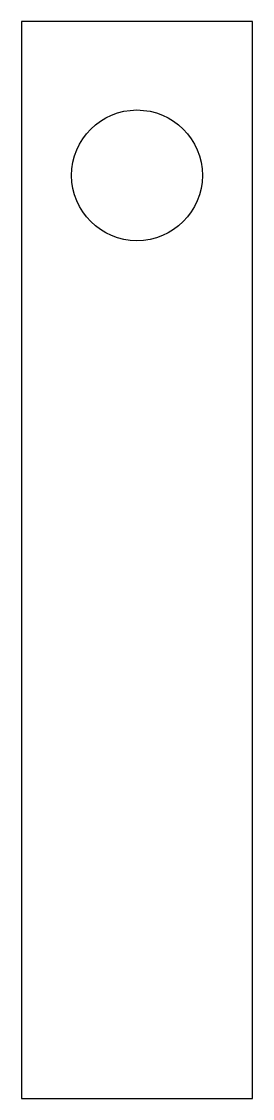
# Model space of a CAD drawing. Header units: millimetres. Extents: x -27 to 3, y -14 to 126.
import ezdxf

# ---------------------------------------------------------------- set-up
doc = ezdxf.new("R2010")
doc.units = ezdxf.units.MM

msp = doc.modelspace()

# ---------------------------------------------------------------- linework, layer by layer
at = {"color": 7, "linetype": 'Continuous', "lineweight": 25}
for p, q in [((-26.87, 125.56), (-26.87, -14.44)), ((3.13, 125.56), (-26.87, 125.56)), ((3.13, -14.44), (3.13, 125.56)), ((-26.87, -14.44), (3.13, -14.44))]:
    msp.add_line(p, q, dxfattribs=at)
msp.add_circle((-11.87, 105.56), 8.5, dxfattribs=at)

doc.saveas('drawing.dxf')
